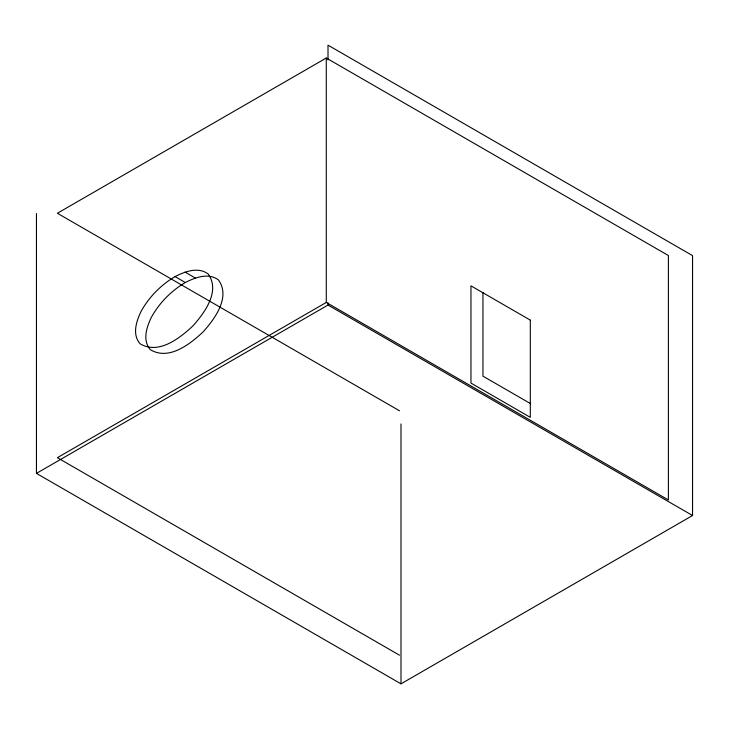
<?xml version="1.0" encoding="UTF-8"?>
<svg xmlns="http://www.w3.org/2000/svg" width="729" height="729" viewBox="0 0 729 729"><rect width="100%" height="100%" fill="white"/><g stroke="black" fill="none" stroke-linecap="round" stroke-linejoin="round"><path stroke-width="1.09" d="M175.051 276.601C160.863 284.966 148.98 297.067 141.034 311.511C136.323 321.298 131.949 334.611 140.15 343.806C158.558 354.85 179.58 338.402 192.793 326.036C204.539 312.887 220.595 291.318 208.184 273.986C198.17 266.513 184.966 271.498 175.051 276.601L185.321 282.533C195.235 277.43 208.439 272.446 218.454 279.918C230.865 297.241 214.809 318.819 203.063 331.959C189.85 344.334 168.827 360.782 150.42 349.729C142.219 340.543 146.593 327.221 151.304 317.434C159.25 302.991 171.133 290.898 185.321 282.533M399.501 655.207L57.381 457.684L326.282 302.444L668.402 499.966L668.402 255.533L326.282 58.01L57.381 213.26L399.501 410.782M36.45 213.488L36.45 473.376L328.004 305.05L692.55 515.512L692.55 255.624L328.004 45.162L328.004 59.915M36.45 473.376L400.996 683.838L692.55 515.512M530.63 403.684L482.953 376.155L482.953 292.493M185.057 272.099L195.326 278.022M400.996 423.95L400.996 683.838M328.004 302.772L328.004 305.05M326.282 58.01L326.282 302.444M530.311 320.122L470.961 285.85L470.961 383.08L530.311 417.343L530.311 320.122"/></g></svg>
